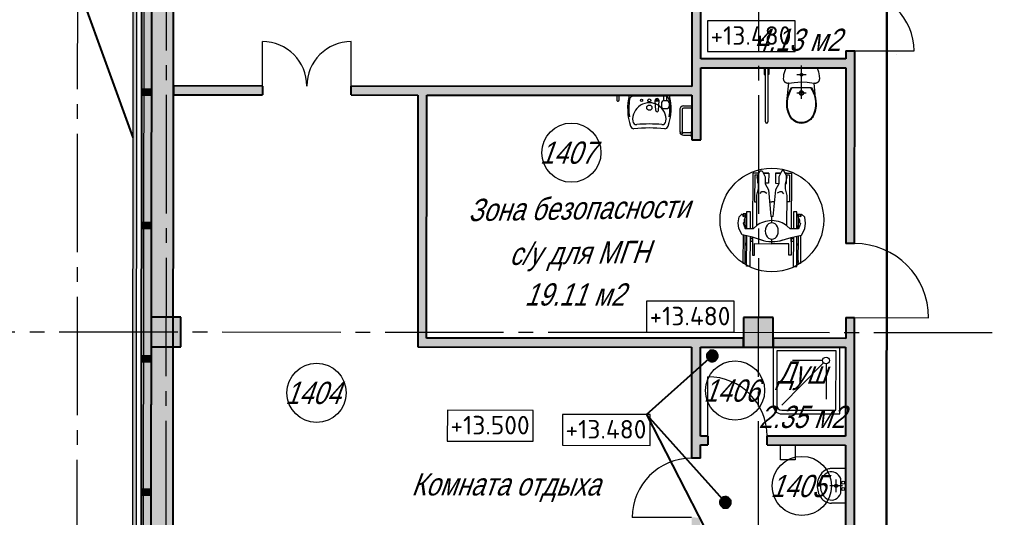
# Model space of a CAD drawing. Header units: millimetres. Extents: x 1949 to 134543, y 1145 to 48705.
# Drawn here: x 108238 to 114829, y 29215 to 32576 of the extents above; entities that cross this region are included whole.
import ezdxf

# ---------------------------------------------------------------- set-up
doc = ezdxf.new("R2010")
doc.units = ezdxf.units.MM
doc.linetypes.add('LTYPE_5', pattern=[1100, 800, -100, 100, -100])
for name, color, linetype, lineweight, true_color in [('STANDARD', 18, 'Continuous', 25, 0x000000), ('Общий01', 18, 'Continuous', 13, 0x000000), ('Общий02', 18, 'Continuous', 18, 0x000000), ('Стена', 18, 'Continuous', 50, 0x000000), ('Текст_1_10', 18, 'Continuous', 25, 0x000000)]:
    doc.layers.add(name, color=color, linetype=linetype, lineweight=lineweight, true_color=true_color)
doc.layers.add('АГПТ', color=7, linetype='Continuous')
doc.layers.add('Горизонтали--MAJ', color=56, linetype='Continuous', lineweight=5)
doc.layers.add('Оси', color=30, linetype='LTYPE_5', lineweight=9)
doc.styles.add('ARIALUNICODEMS', font='ARIALUNI.ttf')
doc.styles.add('ISOCPEUR', font='isocpeur.ttf')

msp = doc.modelspace()

# ---------------------------------------------------------------- hatches: boundary and pattern name
at = {"layer": 'STANDARD', "linetype": 'Continuous', "lineweight": 25}
for points in [[(112879.8, 30298.1), (112923.8, 30269), (112880.9, 30317.2)], [(112880.9, 30317.2), (112941.3, 30277.6), (112891.4, 30333.6)], [(112880.9, 30317.2), (112923.8, 30269), (112941.3, 30277.6)], [(112891.4, 30333.6), (112951.8, 30293.9), (112908.9, 30342.1)], [(112891.4, 30333.6), (112941.3, 30277.6), (112951.8, 30293.9)], [(112908.9, 30342.1), (112951.8, 30293.9), (112952.9, 30313)], [(112908.9, 30342.1), (112952.9, 30313), (112928, 30341)], [(112928, 30341), (112952.9, 30313), (112944.4, 30330.5)], [(112904.8, 30270.1), (112879.8, 30298.1), (112888.4, 30280.6)], [(112879.8, 30298.1), (112904.8, 30270.1), (112923.8, 30269)], [(112997.2, 29353.2), (112969.3, 29328.2), (112968.3, 29309.1)], [(112997.2, 29353.2), (112968.3, 29309.1), (113016.3, 29352.2)], [(113016.3, 29352.2), (112968.3, 29309.1), (112976.9, 29291.6)], [(112969.3, 29328.2), (112997.2, 29353.2), (112979.8, 29344.6)], [(113016.3, 29352.2), (112976.9, 29291.6), (113032.7, 29341.7)], [(113032.7, 29341.7), (112976.9, 29291.6), (112993.3, 29281.2)], [(113032.7, 29341.7), (112993.3, 29281.2), (113041.3, 29324.2)], [(113041.3, 29324.2), (112993.3, 29281.2), (113012.3, 29280.1)], [(113041.3, 29324.2), (113012.3, 29280.1), (113040.3, 29305.2)], [(113040.3, 29305.2), (113012.3, 29280.1), (113029.8, 29288.7)]]:
    msp.add_hatch(color=252, dxfattribs=at).paths.add_polyline_path(points)
at = {"layer": 'Общий01', "linetype": 'Continuous', "lineweight": 5}
for points in [[(109022.7, 24868.1), (109036.3, 42068.1), (109011.3, 42068.1), (108997.7, 24868.1)], [(109122.7, 24868), (109136.3, 42068), (109086.3, 42068), (109072.7, 24868)], [(109272.7, 24867.9), (109286.3, 42067.9), (109136.3, 42068), (109122.7, 24868)], [(109127, 30368), (109327, 30367.8), (109327.2, 30567.8), (109127.2, 30568)], [(113127, 30364.8), (113327, 30364.7), (113327.2, 30564.7), (113127.2, 30564.8)]]:
    msp.add_hatch(color=252, dxfattribs=at).paths.add_polyline_path(points)
at = {"layer": 'Общий02', "linetype": 'Continuous', "lineweight": 5}
for points in [[(109063.4, 32103), (109063.4, 32068), (109128.4, 32068), (109128.4, 32103)], [(109062.7, 31203), (109062.7, 31168), (109127.7, 31168), (109127.7, 31203)], [(109062, 30303), (109062, 30268), (109127, 30268), (109127, 30303)], [(109061.3, 29403), (109061.3, 29368), (109126.2, 29368), (109126.3, 29403)]]:
    msp.add_hatch(color=252, dxfattribs=at).paths.add_polyline_path(points)
at = {"layer": 'Стена', "linetype": 'Continuous', "lineweight": 5}
for points in [[(112780.7, 35005.1), (112778.1, 31765.1), (112838.1, 31765), (112840.7, 35005)], [(113818.6, 32310.1), (112838.6, 32310.9), (112838.5, 32250.9), (113818.5, 32250.1)], [(110928.4, 32066.6), (110927.1, 30426.6), (110987.1, 30426.5), (110988.4, 32066.5)], [(110927, 30366.6), (113127, 30364.8), (113127.1, 30424.8), (110927.1, 30426.6)], [(113817.1, 30424.3), (113327.1, 30424.7), (113327, 30364.7), (113817, 30364.3)]]:
    msp.add_hatch(color=252, dxfattribs=at).paths.add_polyline_path(points)
h = msp.add_hatch(color=252, dxfattribs=at)
h.paths.add_polyline_path([(113878.9, 32764.2), (113880.7, 35004.2), (113820.7, 35004.3), (113818.9, 32764.3)])
h.paths.add_polyline_path([(113877.2, 30564.2), (113817.2, 30564.3), (113815.6, 28564.3), (113875.6, 28564.2)])
h.paths.add_polyline_path([(113818.6, 32364.3), (113817.6, 31064.3), (113877.6, 31064.2), (113878.6, 32364.2)])
h = msp.add_hatch(color=252, dxfattribs=at)
h.paths.add_polyline_path([(112778.4, 32125.1), (110478.4, 32126.9), (110478.4, 32066.9), (112778.4, 32065.1)])
h.paths.add_polyline_path([(109278.4, 32127.9), (109278.4, 32067.9), (109878.4, 32067.4), (109878.4, 32127.4)])
h = msp.add_hatch(color=252, dxfattribs=at)
h.paths.add_polyline_path([(112775.6, 28565.1), (112835.6, 28565), (112836.1, 29215), (112776.1, 29215.1)])
h.paths.add_polyline_path([(112837, 30365), (112777, 30365.1), (112776.4, 29615.1), (112836.4, 29615)])
h = msp.add_hatch(color=252, dxfattribs=at)
h.paths.add_polyline_path([(113286.5, 29704.7), (113816.5, 29704.3), (113816.6, 29764.3), (113286.6, 29764.7)])
h.paths.add_polyline_path([(112886.5, 29705), (112886.6, 29765), (112836.6, 29765), (112836.5, 29705)])

# ---------------------------------------------------------------- linework, layer by layer
at = {"layer": 'STANDARD', "color": 252, "linetype": 'Continuous', "lineweight": 25}
for p, q in [((108494.8, 33180.1), (109003.2, 31779.9)), ((112880.5, 30316.3), (112879.2, 30310.3)), ((112882.7, 30322), (112880.5, 30316.3)), ((112885.8, 30327.3), (112882.7, 30322)), ((112889.7, 30331.9), (112885.8, 30327.3)), ((112894.4, 30335.9), (112889.7, 30331.9)), ((112891.4, 30333.6), (112891.4, 30333.6)), ((112899.6, 30339.1), (112894.4, 30335.9)), ((112905.3, 30341.4), (112899.6, 30339.1)), ((112911.3, 30342.7), (112905.3, 30341.4)), ((112917.4, 30343), (112911.3, 30342.7)), ((112923.5, 30342.4), (112917.4, 30343)), ((112929.4, 30340.7), (112923.5, 30342.4)), ((112934.9, 30338.2), (112929.4, 30340.7)), ((112940, 30334.7), (112934.9, 30338.2)), ((112944.4, 30330.5), (112940, 30334.7)), ((112944.4, 30330.5), (112944.4, 30330.5)), ((112946.2, 30328.3), (112944.4, 30330.5)), ((112949.5, 30323.1), (112946.2, 30328.3)), ((112951.9, 30317.5), (112949.5, 30323.1)), ((112953.4, 30311.6), (112951.9, 30317.5)), ((112472.7, 29910.4), (112916.4, 30305.6)), ((112879.2, 30310.3), (112878.9, 30304.2)), ((112878.9, 30304.2), (112879.6, 30298.1)), ((112879.6, 30298.1), (112881.3, 30292.2)), ((112881.3, 30292.2), (112884, 30286.7)), ((112884, 30286.7), (112887.5, 30281.7)), ((112887.5, 30281.7), (112891.7, 30277.3)), ((112888.4, 30280.6), (112888.4, 30280.6)), ((112891.7, 30277.3), (112896.6, 30273.7)), ((112896.6, 30273.7), (112902.1, 30270.9)), ((112902.1, 30270.9), (112907.9, 30269)), ((112907.9, 30269), (112914, 30268.1)), ((112914, 30268.1), (112920.1, 30268.2)), ((112920.1, 30268.2), (112926.1, 30269.3)), ((112926.1, 30269.3), (112931.9, 30271.4)), ((112931.9, 30271.4), (112937.2, 30274.4)), ((112937.2, 30274.4), (112942, 30278.2)), ((112941.3, 30277.6), (112941.3, 30277.6)), ((112942, 30278.2), (112946.1, 30282.7)), ((112946.1, 30282.7), (112949.4, 30287.9)), ((112949.4, 30287.9), (112951.9, 30293.5)), ((112951.9, 30293.5), (112953.4, 30299.4)), ((112953.9, 30305.5), (112953.4, 30311.6)), ((112953.4, 30299.4), (112953.9, 30305.5)), ((112472.7, 29910.4), (113004.8, 29316.7)), ((112472.7, 29910.4), (112945.6, 28990.5)), ((112970.1, 29330.9), (112968.2, 29325)), ((112972.8, 29336.3), (112970.1, 29330.9)), ((112976.5, 29341.3), (112972.8, 29336.3)), ((112980.8, 29345.5), (112976.5, 29341.3)), ((112979.8, 29344.6), (112979.8, 29344.6)), ((112985.8, 29349), (112980.8, 29345.5)), ((112991.4, 29351.7), (112985.8, 29349)), ((112997.2, 29353.4), (112991.4, 29351.7)), ((113003.3, 29354.1), (112997.2, 29353.4)), ((113009.4, 29353.9), (113003.3, 29354.1)), ((113015.4, 29352.6), (113009.4, 29353.9)), ((113021.1, 29350.4), (113015.4, 29352.6)), ((113026.4, 29347.3), (113021.1, 29350.4)), ((113031.1, 29343.4), (113026.4, 29347.3)), ((113035.1, 29338.8), (113031.1, 29343.4)), ((113032.7, 29341.7), (113032.7, 29341.7)), ((113038.3, 29333.5), (113035.1, 29338.8)), ((113040.6, 29327.9), (113038.3, 29333.5)), ((113041.9, 29321.9), (113040.6, 29327.9)), ((112968.2, 29325), (112967.4, 29319)), ((112967.4, 29319), (112967.5, 29312.9)), ((112967.5, 29312.9), (112968.6, 29306.8)), ((112968.6, 29306.8), (112970.7, 29301.1)), ((112970.7, 29301.1), (112973.7, 29295.7)), ((112973.7, 29295.7), (112977.5, 29291)), ((112976.9, 29291.6), (112976.9, 29291.6)), ((112977.5, 29291), (112982, 29286.9)), ((112982, 29286.9), (112987.2, 29283.6)), ((112987.2, 29283.6), (112992.8, 29281.1)), ((112992.8, 29281.1), (112998.7, 29279.7)), ((112998.7, 29279.7), (113004.8, 29279.2)), ((113004.8, 29279.2), (113010.9, 29279.7)), ((113010.9, 29279.7), (113016.9, 29281.2)), ((113016.9, 29281.2), (113022.5, 29283.6)), ((113022.5, 29283.6), (113027.6, 29286.9)), ((113027.6, 29286.9), (113029.8, 29288.7)), ((113029.8, 29288.7), (113034, 29293.2)), ((113029.8, 29288.7), (113029.8, 29288.7)), ((113034, 29293.2), (113037.4, 29298.3)), ((113037.4, 29298.3), (113040, 29303.8)), ((113040, 29303.8), (113041.6, 29309.7)), ((113041.6, 29309.7), (113042.3, 29315.8)), ((113042.3, 29315.8), (113041.9, 29321.9))]:
    msp.add_line(p, q, dxfattribs=at)
at = {"layer": 'STANDARD', "color": 252, "linetype": 'Continuous', "lineweight": 5}
for p, q in [((113326.8, 30364.7), (113326.7, 29973.6)), ((113777, 30364.3), (113326.8, 30364.7)), ((113351.8, 30339.6), (113351.7, 29973.6)), ((113752, 30339.3), (113351.8, 30339.6)), ((113751.7, 29939.3), (113752, 30339.3)), ((113776.7, 29914.3), (113777, 30364.3)), ((113668.4, 30258.3), (113385.7, 29973.6)), ((113661.7, 30274.5), (113458.7, 30274.7)), ((113684.5, 30251.7), (113684.3, 30013.5)), ((113385.7, 29939.6), (113751.7, 29939.3)), ((113385.6, 29914.6), (113776.7, 29914.3)), ((113376.4, 29604.6), (113376.5, 29704.6)), ((113376.5, 29704.6), (113476.5, 29704.5)), ((113476.5, 29704.5), (113476.4, 29604.5)), ((113476.4, 29604.5), (113376.4, 29604.6))]:
    msp.add_line(p, q, dxfattribs=at)
msp.add_circle((113684.5, 30274.5), 22.8, dxfattribs=at)
for radius in [59, 34]:
    msp.add_arc((113385.7, 29973.6), radius, 179.987, 269.95471, dxfattribs=at)
at = {"layer": 'АГПТ', "color": 6, "lineweight": 30}
msp.add_lwpolyline([(119704.6, 22916.4), (119704.5, 22803.7), (121392.5, 22802.4), (121397.2, 28753.7), (114092.7, 28764.1), (114100.2, 38234.9), (112634.3, 38234.9), (112634.5, 38465.2)], dxfattribs=at)
at = {"layer": 'Горизонтали--MAJ', "color": 252, "linetype": 'Continuous', "lineweight": 5}
for p, q in [((114160.9, 32341.2), (114160.9, 32341.2)), ((113258.2, 32249.7), (113308.2, 32249.6)), ((113258.2, 32246.7), (113258.2, 32249.7)), ((113308.2, 32246.6), (113258.2, 32246.7)), ((113267.2, 32246.7), (113267.1, 32204.7)), ((113270.1, 32204.7), (113270.2, 32246.7)), ((113270.2, 32246.7), (113270.1, 32237.5)), ((113275.1, 31884.7), (113275.3, 32246.7)), ((113291.3, 32246.7), (113291.1, 31884.7)), ((113296.2, 32204.6), (113296.2, 32246.6)), ((113296.2, 32246.6), (113296.2, 32245.6)), ((113299.2, 32246.6), (113299.2, 32204.6)), ((113308.2, 32249.6), (113307.7, 32249.6)), ((113308.2, 32249.6), (113308.2, 32246.6)), ((113403.5, 32218.6), (113407.6, 32232.2)), ((113407.6, 32232.2), (113415.3, 32250.4)), ((113407.6, 32232.2), (113407.6, 32231.9)), ((113622.4, 32250.3), (113415.3, 32250.4)), ((113415.3, 32250.4), (113415.3, 32250.1)), ((113518.4, 32040.9), (113518.6, 32266.6)), ((113622.4, 32250.3), (113628, 32237.3)), ((113628, 32237.3), (113632.6, 32223.7)), ((113267.1, 32204.7), (113270.1, 32204.7)), ((113270.1, 32206.2), (113275.2, 32206.2)), ((113291.3, 32206.2), (113296.2, 32206.2)), ((113299.2, 32204.6), (113296.2, 32204.6)), ((113398.3, 32175.9), (113398.9, 32190.2)), ((113398.3, 32172.5), (113398.3, 32175.9)), ((113398.3, 32175.9), (113398.3, 32175.6)), ((113398.9, 32169.7), (113398.3, 32172.5)), ((113398.9, 32190.2), (113400.4, 32204.7)), ((113399.2, 32167.3), (113398.9, 32169.7)), ((113400.1, 32164.8), (113399.2, 32167.3)), ((113401.3, 32162.3), (113400.1, 32164.8)), ((113400.4, 32204.7), (113403.5, 32218.6)), ((113402.6, 32159.9), (113401.3, 32162.3)), ((113550.5, 32203.7), (113486.4, 32203.7)), ((113510.5, 32204.9), (113511.1, 32206.4)), ((113510.5, 32203.4), (113510.5, 32204.9)), ((113510.5, 32203.4), (113510.5, 32203)), ((113510.5, 32201.8), (113510.5, 32203.4)), ((113511.1, 32200.3), (113510.5, 32201.8)), ((113511.1, 32206.4), (113511.7, 32207.7)), ((113511.7, 32199), (113511.1, 32200.3)), ((113511.7, 32207.7), (113512.4, 32208.9)), ((113512.3, 32197.8), (113511.7, 32199)), ((113513.6, 32196.6), (113512.3, 32197.8)), ((113512.4, 32208.9), (113513.6, 32210.2)), ((113513.6, 32210.2), (113514.5, 32211.1)), ((113514.5, 32195.9), (113513.6, 32196.6)), ((113514.5, 32211.1), (113516.1, 32211.7)), ((113516.1, 32195.3), (113514.5, 32195.9)), ((113516.1, 32211.7), (113517.3, 32212)), ((113517.3, 32194.7), (113516.1, 32195.3)), ((113517.3, 32212), (113518.9, 32212)), ((113518.8, 32194.7), (113517.3, 32194.7)), ((113520.4, 32194.7), (113518.8, 32194.7)), ((113518.9, 32212), (113520.4, 32212)), ((113520.4, 32212), (113521.6, 32211.7)), ((113521.6, 32195.3), (113520.4, 32194.7)), ((113521.6, 32211.7), (113522.9, 32211.1)), ((113522.9, 32195.9), (113521.6, 32195.3)), ((113522.9, 32211.1), (113524.1, 32210.1)), ((113524.1, 32196.5), (113522.9, 32195.9)), ((113524.1, 32210.1), (113525.3, 32208.9)), ((113525.3, 32197.8), (113524.1, 32196.5)), ((113525.3, 32208.9), (113526, 32207.7)), ((113526, 32199), (113525.3, 32197.8)), ((113526, 32207.7), (113526.6, 32206.4)), ((113526.6, 32200.3), (113526, 32199)), ((113526.6, 32206.4), (113526.9, 32204.9)), ((113526.9, 32201.8), (113526.6, 32200.3)), ((113526.9, 32204.9), (113527.2, 32203.3)), ((113527.2, 32203.3), (113526.9, 32201.8)), ((113632.6, 32223.7), (113636, 32209.7)), ((113636.6, 32162.8), (113635.4, 32160.3)), ((113636, 32209.7), (113638.2, 32195.5)), ((113637.5, 32165.2), (113636.6, 32162.8)), ((113638.5, 32167.7), (113637.5, 32165.2)), ((113638.2, 32195.5), (113639.4, 32175.7)), ((113639.1, 32170.5), (113638.5, 32167.7)), ((113639.4, 32173), (113639.1, 32170.5)), ((113639.4, 32175.7), (113639.4, 32173)), ((113403.8, 32157.7), (113402.6, 32159.9)), ((113405.4, 32155.5), (113403.8, 32157.7)), ((113407.2, 32153.7), (113405.4, 32155.5)), ((113409.1, 32151.8), (113407.2, 32153.7)), ((113411.2, 32150.3), (113409.1, 32151.8)), ((113413.4, 32149), (113411.2, 32150.3)), ((113415.5, 32147.8), (113413.4, 32149)), ((113418, 32146.9), (113415.5, 32147.8)), ((113420.5, 32146.2), (113418, 32146.9)), ((113420.4, 32023.8), (113433.2, 32145.9)), ((113423, 32145.6), (113420.5, 32146.2)), ((113425.4, 32145.3), (113423, 32145.6)), ((113427.9, 32145.3), (113425.4, 32145.3)), ((113430.7, 32145.6), (113427.9, 32145.3)), ((113433.2, 32145.9), (113430.7, 32145.6)), ((113433.2, 32145.9), (113470.3, 32152.1)), ((113433.2, 32145.9), (113433.2, 32145.6)), ((113433.4, 32079.1), (113440.5, 32096.4)), ((113440.5, 32096.4), (113451.7, 32117.5)), ((113444.6, 32094.6), (113456.9, 32117.5)), ((113451.7, 32117.5), (113585.6, 32117.4)), ((113451.7, 32117.5), (113451.7, 32117.2)), ((113456.9, 32117.5), (113456.9, 32117.1)), ((113470.3, 32152.1), (113518.8, 32154.8)), ((113518.8, 32154.8), (113556.2, 32153.2)), ((113518.8, 32154.8), (113518.8, 32154.5)), ((113556.2, 32153.2), (113604.4, 32145.8)), ((113580.3, 32117.4), (113589.6, 32101.3)), ((113585.6, 32117.4), (113594.8, 32100.7)), ((113585.6, 32117.4), (113585.6, 32117)), ((113589.6, 32101.3), (113597.3, 32084.6)), ((113594.8, 32100.7), (113602.2, 32083.6)), ((113607.8, 32145.2), (113604.4, 32145.8)), ((113604.4, 32145.8), (113604.4, 32145.5)), ((113616.7, 32023.7), (113604.4, 32145.8)), ((113610.3, 32145.2), (113607.8, 32145.2)), ((113612.8, 32145.2), (113610.3, 32145.2)), ((113615.3, 32145.5), (113612.8, 32145.2)), ((113617.7, 32146.1), (113615.3, 32145.5)), ((113620.2, 32147), (113617.7, 32146.1)), ((113622.7, 32147.9), (113620.2, 32147)), ((113624.8, 32149.2), (113622.7, 32147.9)), ((113627, 32150.7), (113624.8, 32149.2)), ((113628.9, 32152.3), (113627, 32150.7)), ((113630.7, 32154.1), (113628.9, 32152.3)), ((113632.6, 32156), (113630.7, 32154.1)), ((113634.1, 32158.1), (113632.6, 32156)), ((113635.4, 32160.3), (113634.1, 32158.1)), ((112261.2, 32062.5), (112298.7, 32062.5)), ((112272, 32062.5), (112272, 32033)), ((112288, 32033), (112288, 32062.5)), ((112298.7, 32062.5), (112298.7, 32065.5)), ((112627.6, 32065.3), (112355.2, 32065.4)), ((112600.1, 32058), (112382.2, 32058.1)), ((112545.3, 32030.2), (112542, 32030.2)), ((112543.7, 32032.1), (112543.7, 32028.4)), ((112563.4, 32065.3), (112593.4, 32065.3)), ((112589.4, 32063.9), (112579.4, 32063.9)), ((112589.3, 32026.3), (112589.4, 32063.9)), ((112609.3, 32026.4), (112609.4, 32063.9)), ((112609.4, 32063.9), (112619.4, 32063.9)), ((113420.4, 32023.8), (113423.2, 32042.7)), ((113423.2, 32042.7), (113427.5, 32060.9)), ((113424.7, 32023.2), (113427.5, 32041.7)), ((113427.5, 32060.9), (113433.4, 32079.1)), ((113427.5, 32041.7), (113431.9, 32059.7)), ((113431.9, 32059.7), (113437.4, 32077.3)), ((113437.4, 32077.3), (113444.6, 32094.6)), ((113550.4, 32080), (113486.3, 32080)), ((113597.3, 32084.6), (113603.4, 32066.9)), ((113602.2, 32083.6), (113608.4, 32065.7)), ((113603.4, 32066.9), (113608.4, 32049.3)), ((113608.4, 32065.7), (113613.3, 32047.2)), ((113608.4, 32049.3), (113612.4, 32023)), ((113613.3, 32047.2), (113616.7, 32023.7)), ((112279.5, 32025.5), (112280.5, 32025.5)), ((112534.6, 31962.9), (112530.6, 32028.7)), ((112552.6, 31962.9), (112556.7, 32028.6)), ((112574.3, 32016.4), (112574.3, 31986.4)), ((112614.3, 32026.3), (112584.3, 32026.4)), ((112584.3, 31976.4), (112614.3, 31976.3)), ((112609.3, 32026.4), (112589.3, 32026.3)), ((112624.3, 32016.3), (112624.3, 31986.3)), ((112697.1, 31967.6), (112697, 31820.9)), ((112713.1, 31968.6), (112713, 31819.8)), ((112775.3, 31976.9), (112721.5, 31977)), ((112722.1, 31992.6), (112775.3, 31992.5)), ((112775.3, 32002.9), (112778.3, 32002.9)), ((112775.3, 32002.9), (112775.3, 31965.4)), ((112775.3, 31965.4), (112778.2, 31965.4)), ((112778.3, 31965.4), (112778.3, 32002.9)), ((113419.4, 32001.2), (113420.4, 32023.8)), ((113420.7, 31986.4), (113419.4, 32001.2)), ((113419.4, 32001.2), (113419.4, 32000.9)), ((113420.4, 32023.8), (113420.4, 32023.5)), ((113422.8, 31971.3), (113420.7, 31986.4)), ((113426.2, 31956.7), (113422.8, 31971.3)), ((113424.1, 32001.2), (113424.7, 32023.2)), ((113425, 31986.7), (113424.1, 32001.2)), ((113427.2, 31972.2), (113425, 31986.7)), ((113430.5, 31958), (113427.2, 31972.2)), ((113608.6, 31964.9), (113604.6, 31951)), ((113611.4, 31979.5), (113608.6, 31964.9)), ((113612.9, 31964), (113608.9, 31949.5)), ((113613, 31994), (113611.4, 31979.5)), ((113612.4, 32023), (113613.3, 32008.5)), ((113612.4, 32023), (113612.4, 32022.7)), ((113615.7, 31978.5), (113612.9, 31964)), ((113613.3, 32008.5), (113613, 31994)), ((113617.3, 31993.7), (113615.7, 31978.5)), ((113616.7, 32023.7), (113617.6, 32008.5)), ((113616.7, 32023.7), (113616.7, 32023.3)), ((113617.6, 32008.5), (113617.3, 31993.7)), ((113430.8, 31942.5), (113426.2, 31956.7)), ((113434.9, 31944.4), (113430.5, 31958)), ((113436.7, 31928.9), (113430.8, 31942.5)), ((113440.4, 31930.7), (113434.9, 31944.4)), ((113443.5, 31916.5), (113436.7, 31928.9)), ((113436.7, 31928.9), (113436.7, 31928.6)), ((113447.2, 31919), (113440.4, 31930.7)), ((113440.4, 31930.7), (113440.4, 31930.4)), ((113448.4, 31909.7), (113443.5, 31916.5)), ((113451.8, 31912.8), (113447.2, 31919)), ((113454, 31903.5), (113448.4, 31909.7)), ((113457.1, 31906.9), (113451.8, 31912.8)), ((113459.9, 31898), (113454, 31903.5)), ((113462.7, 31901.4), (113457.1, 31906.9)), ((113466, 31892.7), (113459.9, 31898)), ((113468.5, 31896.7), (113462.7, 31901.4)), ((113573, 31900), (113566.8, 31895.4)), ((113578.6, 31905.3), (113573, 31900)), ((113581.7, 31901.9), (113575.8, 31896.3)), ((113583.8, 31910.8), (113578.6, 31905.3)), ((113587.2, 31907.8), (113581.7, 31901.9)), ((113588.8, 31917), (113583.8, 31910.8)), ((113592.2, 31914.5), (113587.2, 31907.8)), ((113592.8, 31923.8), (113588.8, 31917)), ((113596.8, 31921.3), (113592.2, 31914.5)), ((113596.5, 31930.6), (113592.8, 31923.8)), ((113604.6, 31951), (113596.5, 31930.6)), ((113596.5, 31930.6), (113596.5, 31930.3)), ((113600.6, 31928.8), (113596.8, 31921.3)), ((113608.9, 31949.5), (113600.6, 31928.8)), ((113600.6, 31928.8), (113600.6, 31928.5)), ((113275.1, 31884.7), (113275.1, 31884.7)), ((113291.1, 31884.7), (113291.1, 31884.7)), ((113472.8, 31888.4), (113466, 31892.7)), ((113475, 31892.4), (113468.5, 31896.7)), ((113480, 31884.3), (113472.8, 31888.4)), ((113481.8, 31888.7), (113475, 31892.4)), ((113487.4, 31881.2), (113480, 31884.3)), ((113488.6, 31885.6), (113481.8, 31888.7)), ((113481.8, 31888.7), (113481.8, 31888.4)), ((113494.8, 31878.8), (113487.4, 31881.2)), ((113496, 31883.1), (113488.6, 31885.6)), ((113502.5, 31876.9), (113494.8, 31878.8)), ((113503.4, 31881.5), (113496, 31883.1)), ((113510.5, 31875.7), (113502.5, 31876.9)), ((113510.9, 31880.3), (113503.4, 31881.5)), ((113518.6, 31875.3), (113510.5, 31875.7)), ((113518.6, 31880), (113510.9, 31880.3)), ((113531.6, 31881.2), (113518.6, 31880)), ((113518.6, 31880), (113518.6, 31879.7)), ((113532.2, 31876.6), (113518.6, 31875.3)), ((113539, 31882.7), (113531.6, 31881.2)), ((113540.2, 31878.1), (113532.2, 31876.6)), ((113546.4, 31884.9), (113539, 31882.7)), ((113547.7, 31880.6), (113540.2, 31878.1)), ((113553.5, 31887.7), (113546.4, 31884.9)), ((113555.1, 31883.4), (113547.7, 31880.6)), ((113560.3, 31891.1), (113553.5, 31887.7)), ((113562.5, 31887.1), (113555.1, 31883.4)), ((113566.8, 31895.4), (113560.3, 31891.1)), ((113569.3, 31891.4), (113562.5, 31887.1)), ((113575.8, 31896.3), (113569.3, 31891.4)), ((112775.2, 31811.4), (112721.4, 31811.5)), ((112722, 31795.9), (112775.2, 31795.8)), ((112778.1, 31770.4), (112775.1, 31770.4)), ((112775.2, 31823), (112778.1, 31822.9)), ((112775.2, 31785.5), (112775.2, 31823)), ((112775.2, 31785.5), (112778.2, 31785.4)), ((112778.2, 31822.9), (112778.2, 31785.4)), ((113189.8, 31540.1), (113187.8, 31165.7)), ((113232.7, 31539.9), (113189.8, 31540.1)), ((113202.9, 31526.9), (113201.9, 31346.7)), ((113202.9, 31526.9), (113223.2, 31526.8)), ((113219.5, 31515.3), (113240.7, 31554.8)), ((113228.6, 31466.8), (113219.5, 31515.3)), ((113222.9, 31471.3), (113223.2, 31526.8)), ((113223.3, 31539.9), (113232.7, 31539.9)), ((113240.7, 31554.8), (113254.1, 31554.8)), ((113254.1, 31554.8), (113274.3, 31515)), ((113261.7, 31539.7), (113297.2, 31539.5)), ((113297.2, 31539.5), (113261.7, 31539.7)), ((113274.3, 31515), (113274, 31468)), ((113297.2, 31539.5), (113296.9, 31470.9)), ((113343.6, 31539.3), (113343.2, 31470.7)), ((113379, 31539.1), (113343.6, 31539.3)), ((113343.6, 31539.3), (113379, 31539.1)), ((113366.3, 31514.5), (113366, 31467.5)), ((113386.8, 31554), (113366.3, 31514.5)), ((113400.3, 31554), (113386.8, 31554)), ((113421, 31514.2), (113400.3, 31554)), ((113408.1, 31538.9), (113450.9, 31538.7)), ((113417.5, 31538.9), (113408.1, 31538.9)), ((113411.4, 31465.8), (113421, 31514.2)), ((113417.2, 31470.3), (113417.5, 31525.7)), ((113437.7, 31525.6), (113417.5, 31525.7)), ((113437.7, 31525.6), (113436.8, 31345.5)), ((113450.9, 31538.7), (113448.9, 31164.3)), ((113227.7, 31471.3), (113222.9, 31471.3)), ((113228.4, 31434.9), (113228.6, 31466.8)), ((113296.9, 31470.9), (113274, 31471)), ((113274, 31468), (113295.9, 31426.3)), ((113343.2, 31470.7), (113366, 31470.5)), ((113366, 31467.5), (113343.6, 31426.1)), ((113411.3, 31433.9), (113411.4, 31465.8)), ((113412.3, 31470.3), (113417.2, 31470.3)), ((113216.7, 31185), (113217.8, 31390)), ((113217.8, 31390), (113228.4, 31434.9)), ((113238.7, 31401.4), (113251.9, 31414.4)), ((113251.9, 31414.4), (113267, 31414.3)), ((113267, 31414.3), (113284.6, 31404.5)), ((113295.9, 31426.3), (113312.4, 31247.8)), ((113343.6, 31426.1), (113325.2, 31247.7)), ((113372.4, 31413.7), (113354.7, 31404.1)), ((113387.5, 31413.7), (113372.4, 31413.7)), ((113400.5, 31400.5), (113387.5, 31413.7)), ((113421.3, 31388.9), (113411.3, 31433.9)), ((113420.2, 31183.9), (113421.3, 31388.9)), ((113201.9, 31346.7), (113217.6, 31346.7)), ((113303.3, 31346.2), (113319.3, 31346.1)), ((113335.4, 31346), (113319.3, 31346.1)), ((113436.8, 31345.5), (113421.1, 31345.5)), ((113090.8, 31205), (113097, 31243.8)), ((113097, 31243.8), (113118.5, 31265)), ((113118.5, 31265), (113124.9, 31246.6)), ((113125, 31263.8), (113124.9, 31246.6)), ((113124.9, 31246.6), (113139.2, 31254.2)), ((113139.3, 31263.7), (113125, 31263.8)), ((113144, 31249.4), (113132.1, 31225.1)), ((113138.8, 31166), (113139.3, 31263.7)), ((113139.3, 31264.4), (113139.2, 31254.2)), ((113139.2, 31254.2), (113149.4, 31254.1)), ((113139.2, 31254.2), (113144, 31249.4)), ((113149.5, 31264.3), (113139.3, 31264.4)), ((113149, 31165.9), (113149.6, 31280.7)), ((113149.4, 31254.1), (113149.5, 31264.3)), ((113149.6, 31280.7), (113172.7, 31280.6)), ((113172.7, 31280.6), (113172.1, 31165.8)), ((113312.4, 31247.8), (113318.8, 31244.8)), ((113318.6, 31203.9), (113318.8, 31244.8)), ((113325.2, 31247.7), (113318.8, 31244.8)), ((113465.2, 31279), (113464.6, 31164.2)), ((113488.3, 31278.9), (113465.2, 31279)), ((113487.7, 31164.1), (113488.3, 31278.9)), ((113488.2, 31252.3), (113488.3, 31262.5)), ((113498.4, 31252.2), (113488.2, 31252.3)), ((113488.3, 31262.5), (113498.5, 31262.4)), ((113498.4, 31252.2), (113493.6, 31247.5)), ((113493.6, 31247.5), (113505.3, 31223)), ((113497.9, 31164), (113498.5, 31261.7)), ((113498.5, 31262.4), (113498.4, 31252.2)), ((113512.7, 31244.5), (113498.4, 31252.2)), ((113498.5, 31261.7), (113512.8, 31261.6)), ((113519.3, 31262.8), (113512.7, 31244.5)), ((113512.8, 31261.6), (113512.7, 31244.5)), ((113540.6, 31241.3), (113519.3, 31262.8)), ((113546.3, 31202.5), (113540.6, 31241.3)), ((113096.5, 31165.6), (113090.8, 31205)), ((113132, 31208.3), (113124.6, 31201)), ((113124.6, 31201), (113138.8, 31166)), ((113132.1, 31225.1), (113132, 31208.3)), ((113138.9, 31184.6), (113138.8, 31174.4)), ((113138.8, 31174.4), (113149, 31174.3)), ((113149.1, 31184.5), (113138.9, 31184.6)), ((113149, 31174.3), (113149.1, 31184.5)), ((113194.2, 31165.7), (113216.7, 31185)), ((113442.5, 31164.3), (113420.2, 31183.9)), ((113487.8, 31172.5), (113487.8, 31182.7)), ((113487.8, 31182.7), (113498, 31182.6)), ((113512.4, 31198.9), (113497.9, 31164)), ((113498, 31182.6), (113498, 31172.4)), ((113505.3, 31223), (113505.2, 31206.2)), ((113505.2, 31206.2), (113512.4, 31198.9)), ((113540.2, 31163.2), (113546.3, 31202.5)), ((113117.2, 31122.6), (113096.5, 31165.6)), ((113148.7, 31115.8), (113117.2, 31122.6)), ((113124.2, 31121.1), (113123.2, 30932.1)), ((113137.5, 30932), (113138.5, 31118)), ((113138.8, 31166), (113180.7, 31165.8)), ((113147.6, 30911.6), (113148.7, 31115.8)), ((113187.5, 31107.3), (113148.7, 31115.8)), ((113171.8, 31110.7), (113170.7, 30911.4)), ((113180.7, 31165.8), (113194.2, 31165.7)), ((113187.5, 31107.3), (113186.8, 30986.7)), ((113264.2, 31083.1), (113187.5, 31107.3)), ((113455.9, 31164.3), (113442.5, 31164.3)), ((113448.6, 31105.8), (113487.4, 31114)), ((113497.9, 31164), (113455.9, 31164.3)), ((113464.3, 31109.1), (113463.2, 30909.8)), ((113486.3, 30909.7), (113487.4, 31114)), ((113487.4, 31114), (113519, 31120.4)), ((113498, 31172.4), (113487.8, 31172.5)), ((113496.7, 30930), (113497.7, 31116)), ((113512, 31118.9), (113511, 30929.9)), ((113519, 31120.4), (113540.2, 31163.2)), ((113138.2, 31065), (113138.1, 31054.8)), ((113138.1, 31054.8), (113148.4, 31054.7)), ((113148.4, 31064.9), (113138.2, 31065)), ((113148.4, 31054.7), (113148.4, 31064.9)), ((113171.7, 31098.7), (113171.6, 31079.6)), ((113171.6, 31079.6), (113187.3, 31079.5)), ((113187.4, 31098.6), (113171.7, 31098.7)), ((113187.3, 31079.5), (113187.4, 31098.6)), ((113201.9, 30986.6), (113202.4, 31063.8)), ((113202.4, 31063.8), (113317.8, 31063.2)), ((113317.8, 31063.2), (113318, 31093)), ((113433.2, 31062.6), (113317.8, 31063.2)), ((113371.6, 31082.5), (113448.6, 31105.8)), ((113432.8, 30985.3), (113433.2, 31062.6)), ((113448.6, 31105.8), (113447.9, 30985.2)), ((113448.4, 31078.1), (113448.5, 31097.2)), ((113464.1, 31078), (113448.4, 31078.1)), ((113448.5, 31097.2), (113464.2, 31097.1)), ((113464.2, 31097.1), (113464.1, 31078)), ((113487.1, 31052.9), (113487.2, 31063.1)), ((113497.3, 31052.8), (113487.1, 31052.9)), ((113487.2, 31063.1), (113497.4, 31063)), ((113497.4, 31063), (113497.3, 31052.8)), ((113186.8, 30986.7), (113201.9, 30986.6)), ((113447.9, 30985.2), (113432.8, 30985.3)), ((113123.2, 30932.1), (113137.5, 30932)), ((113137.5, 30940.5), (113147.7, 30940.5)), ((113147.8, 30950.7), (113137.6, 30950.8)), ((113170.7, 30911.4), (113147.6, 30911.6)), ((113147.7, 30940.5), (113147.8, 30950.7)), ((113463.2, 30909.8), (113486.3, 30909.7)), ((113486.5, 30938.6), (113486.5, 30948.8)), ((113486.5, 30948.8), (113496.8, 30948.8)), ((113496.7, 30938.6), (113486.5, 30938.6)), ((113496.8, 30948.8), (113496.7, 30938.6)), ((113511, 30929.9), (113496.7, 30930)), ((113666.6, 29525.1), (113657.1, 29516.1)), ((113677.1, 29532.7), (113666.6, 29525.1)), ((113688.5, 29538.6), (113677.1, 29532.7)), ((113700.5, 29542.8), (113688.5, 29538.6)), ((113706.8, 29544.2), (113700.5, 29542.8)), ((113713, 29545), (113706.8, 29544.2)), ((113720.7, 29545.4), (113713, 29545)), ((113816.4, 29545.3), (113720.7, 29545.4)), ((113816.2, 29311.5), (113816.4, 29545.3)), ((113630.1, 29466.3), (113627.6, 29455.4)), ((113633.5, 29476.9), (113630.1, 29466.3)), ((113637.8, 29487.1), (113633.5, 29476.9)), ((113642.9, 29496.8), (113637.8, 29487.1)), ((113648.8, 29505.8), (113642.9, 29496.8)), ((113657.1, 29516.1), (113648.8, 29505.8)), ((113752.5, 29386), (113752.6, 29471)), ((113784.4, 29379.2), (113784.5, 29477.7)), ((113625.9, 29444.3), (113625.1, 29433)), ((113625.1, 29433), (113625.2, 29421.7)), ((113625.2, 29421.7), (113626.1, 29410.4)), ((113627.6, 29455.4), (113625.9, 29444.3)), ((113626.1, 29410.4), (113628, 29399.4)), ((113628, 29399.4), (113630.7, 29388.5)), ((113795, 29428.5), (113710, 29428.5)), ((113630.7, 29388.5), (113634.3, 29378)), ((113634.3, 29378), (113638.8, 29367.9)), ((113638.8, 29367.9), (113644, 29358.4)), ((113644, 29358.4), (113650.1, 29349.4)), ((113650.1, 29349.4), (113656.9, 29341.2)), ((113656.9, 29341.2), (113662.6, 29335.4)), ((113662.6, 29335.4), (113668.8, 29330.2)), ((113668.8, 29330.2), (113675.3, 29325.4)), ((113675.3, 29325.4), (113682.2, 29321.4)), ((113682.2, 29321.4), (113689.4, 29318)), ((113689.4, 29318), (113696.9, 29315.2)), ((113696.9, 29315.2), (113703.1, 29313.6)), ((113703.1, 29313.6), (113709.4, 29312.4)), ((113709.4, 29312.4), (113720.6, 29311.6)), ((113816.2, 29311.5), (113720.6, 29311.6))]:
    msp.add_line(p, q, dxfattribs=at)
for centre, radius in [((112438.7, 32030.3), 7.5), ((112491.2, 32030.3), 10), ((112543.7, 32030.2), 7.5), ((112543.7, 32030.2), 1.63), ((113518.4, 32080), 15), ((113518.4, 32080), 12.5), ((112491.6, 31981.3), 17.5), ((112708.4, 31810.3), 7.95), ((113318.7, 31223.1), 350), ((113800.4, 29449.7), 10.6), ((113752.5, 29428.5), 10.6), ((113800.3, 29407.2), 10.6)]:
    msp.add_circle(centre, radius, dxfattribs=at)
for centre, radius, start, end in [((112279.5, 32033), 7.5, 179.96719, 269.96719), ((112280.5, 32033), 7.5, 269.96718, 359.96718), ((112729.7, 31976.2), 385, 166.60089, 198.20212), ((112728.4, 31977.3), 375.6, 170.83941, 188.73235), ((112382.2, 32033.1), 25, 89.96719, 170.83941), ((112542.6, 32030.2), 12, 84.73867, 188.87903), ((112544.8, 32030.2), 12, 351.05535, 95.1957), ((112600.1, 32033), 25, 10.75533, 89.96718), ((112253, 31976.5), 385, 341.73226, 13.33349), ((112319.1, 31979.6), 311, 348.96953, 10.75532), ((112491.5, 31901.3), 112.9, 354.05858, 185.8819), ((112584.3, 32016.4), 10, 89.96719, 179.96719), ((112584.3, 31986.4), 10, 179.96719, 269.96719), ((112614.3, 32016.3), 10, 359.96718, 89.96718), ((112614.3, 31986.3), 10, 269.96718, 359.96718), ((112722.1, 31967.6), 25, 89.95153, 179.95339), ((112721.5, 31968.6), 8.36, 89.95153, 179.95332), ((112543.6, 31962.9), 9, 179.96719, 359.96719), ((112387.7, 31863.7), 25, 198.20212, 269.96718), ((112404.1, 31892.3), 25, 185.88191, 275.14668), ((112490.2, 30851.4), 992.7, 83.93893, 95.99544), ((112491, 30927.5), 943.7, 84.79382, 95.14668), ((112578.9, 31892.2), 25, 264.79382, 354.05859), ((112594.9, 31863.6), 25, 269.96718, 341.73224), ((113283.1, 31884.7), 8, 179.99977, 359.89639), ((112722, 31820.9), 25, 179.95339, 269.95152), ((112721.4, 31819.8), 8.36, 179.95332, 269.95153)]:
    msp.add_arc(centre, radius, start, end, dxfattribs=at)
for centre, major_axis, ratio, start_param, end_param in [((113318.3, 31148.5), (123.5, 6.5), 0.570042, 1.537746, 2.506215), ((113318.3, 31148.5), (0.3, 55.4), 0.793108, 0, 3.141593), ((113318.3, 31148.5), (-0.3, -55.4), 0.793108, 0, 3.141593), ((113318.3, 31148.5), (123.4, -7.8), 0.570042, 0.635378, 1.603847), ((113318.3, 31148.5), (123.5, 6.5), 0.570042, 4.036454, 4.679338), ((113318.3, 31148.5), (123.4, -7.8), 0.570042, 4.74544, 5.388324), ((113720.7, 29428.5), (-0.1, -95.6), 0.777778, 2.111896, 7.312882)]:
    msp.add_ellipse(centre, major_axis=major_axis, ratio=ratio, start_param=start_param, end_param=end_param, dxfattribs=at)
at = {"layer": 'Общий01', "color": 252, "linetype": 'LTYPE_5', "lineweight": 5}
for p, q in [((109237.1, 43067.9), (109210.6, 9567.9)), ((113237.1, 43064.7), (113210.6, 9564.7)), ((103007.1, 30472.8), (131089.5, 30450.6))]:
    msp.add_line(p, q, dxfattribs=at)
at = {"layer": 'Общий01', "color": 252, "linetype": 'Continuous', "lineweight": 13}
for p, q in [((109011.3, 42068.1), (108997.7, 24868.1)), ((109036.3, 42068.1), (109022.7, 24868.1)), ((109072.7, 24868), (109086.3, 42068)), ((109122.7, 24868), (109136.3, 42068))]:
    msp.add_line(p, q, dxfattribs=at)
at = {"layer": 'Общий01', "color": 252, "linetype": 'Continuous', "lineweight": 25}
for p, q in [((109136.3, 42068), (109122.7, 24868)), ((109272.7, 24867.9), (109286.3, 42067.9)), ((109327.2, 30567.8), (109127.2, 30568)), ((109327, 30367.8), (109327.2, 30567.8)), ((113127.2, 30564.8), (113127, 30364.8)), ((113327.2, 30564.7), (113127.2, 30564.8)), ((113327, 30364.7), (113327.2, 30564.7)), ((109127, 30368), (109327, 30367.8)), ((113127, 30364.8), (113327, 30364.7))]:
    msp.add_line(p, q, dxfattribs=at)
at = {"layer": 'Общий02', "color": 252, "linetype": 'LTYPE_5', "lineweight": 5}
msp.add_line((108637.7, 43905.3), (108624.9, 27703.4), dxfattribs=at)
at = {"layer": 'Общий02', "color": 252, "linetype": 'Continuous', "lineweight": 25}
for p, q in [((109057.6, 24868.3), (109071.2, 42067.8)), ((109063.4, 32103), (109063.4, 32068)), ((109128.4, 32103), (109063.4, 32103)), ((109128.4, 32068), (109128.4, 32103)), ((109063.4, 32068), (109128.4, 32068)), ((109062.7, 31203), (109062.7, 31168)), ((109127.7, 31203), (109062.7, 31203)), ((109127.7, 31168), (109127.7, 31203)), ((109062.7, 31168), (109127.7, 31168)), ((109062, 30303), (109062, 30268)), ((109127, 30303), (109062, 30303)), ((109062, 30268), (109127, 30268)), ((109127, 30268), (109127, 30303)), ((109061.3, 29403), (109061.3, 29368)), ((109126.3, 29403), (109061.3, 29403)), ((109126.2, 29368), (109126.3, 29403)), ((109061.3, 29368), (109126.2, 29368))]:
    msp.add_line(p, q, dxfattribs=at)
at = {"layer": 'Общий02', "color": 252, "linetype": 'Continuous', "lineweight": 13}
for p, q in [((109071.2, 42067.8), (109057.6, 24868.3)), ((109072.7, 24868), (109086.3, 42068)), ((109122.6, 24868), (109136.2, 42067.8)), ((109122.7, 24868), (109136.3, 42068))]:
    msp.add_line(p, q, dxfattribs=at)
at = {"layer": 'Оси', "color": 252, "linetype": 'Continuous', "lineweight": 5}
for p, q in [((112883.5, 32568.3), (112883.3, 32360)), ((113475.2, 32567.8), (112883.5, 32568.3)), ((113475, 32359.5), (113475.2, 32567.8)), ((112883.3, 32360), (113475, 32359.5)), ((112471.7, 30674.9), (112471.5, 30466.5)), ((113063.3, 30674.4), (112471.7, 30674.9)), ((113063.2, 30466.1), (113063.3, 30674.4)), ((112471.5, 30466.5), (113063.2, 30466.1)), ((111127.4, 29938.5), (111127.2, 29730.2)), ((111706.5, 29938.1), (111127.4, 29938.5)), ((111706.4, 29729.7), (111706.5, 29938.1)), ((111904.4, 29910.8), (111904.2, 29702.5)), ((112496, 29910.4), (111904.4, 29910.8)), ((112495.9, 29702), (112496, 29910.4)), ((111127.2, 29730.2), (111706.4, 29729.7)), ((111904.2, 29702.5), (112495.9, 29702))]:
    msp.add_line(p, q, dxfattribs=at)
at = {"layer": 'Стена', "color": 252, "linetype": 'Continuous', "lineweight": 25}
for p, q in [((112780.7, 35005.1), (112778.4, 32125.1)), ((112838.6, 32310.9), (112839.4, 33365)), ((113818.6, 32364.3), (113878.6, 32364.2)), ((113818.6, 32364.3), (113818.6, 32310.1)), ((113877.6, 31064.2), (113878.6, 32364.2)), ((113818.6, 32310.1), (112838.6, 32310.9)), ((112838.1, 31765), (112838.5, 32250.9)), ((112838.5, 32250.9), (113818.5, 32250.1)), ((113818.5, 32250.1), (113817.6, 31064.3)), ((109878.4, 32127.4), (109278.4, 32127.9)), ((109278.4, 32127.9), (109278.4, 32067.9)), ((109878.4, 32127.4), (109878.4, 32067.4)), ((110478.4, 32066.9), (110478.4, 32126.9)), ((112778.4, 32125.1), (110478.4, 32126.9)), ((109278.4, 32067.9), (109878.4, 32067.4)), ((110478.4, 32066.9), (110928.4, 32066.6)), ((110928.4, 32066.6), (110927.1, 30426.6)), ((110987.1, 30426.5), (110988.4, 32066.5)), ((110988.4, 32066.5), (112778.4, 32065.1)), ((112778.4, 32065.1), (112778.1, 31765.1)), ((112778.1, 31765.1), (112838.1, 31765)), ((113877.6, 31064.2), (113817.6, 31064.3)), ((113817.2, 30564.3), (113817.1, 30424.3)), ((113817.2, 30564.3), (113877.2, 30564.2)), ((113875.6, 28564.2), (113877.2, 30564.2)), ((110927.1, 30426.6), (110927, 30366.6)), ((113127.1, 30424.8), (110987.1, 30426.5)), ((113127, 30364.8), (113127.1, 30424.8)), ((113327.1, 30424.7), (113327, 30364.7)), ((113817.1, 30424.3), (113327.1, 30424.7)), ((110927, 30366.6), (112777, 30365.1)), ((112777, 30365.1), (112776.4, 29615.1)), ((112836.6, 29765), (112837, 30365)), ((112837, 30365), (113127, 30364.8)), ((113327, 30364.7), (113817, 30364.3)), ((113817, 30364.3), (113816.6, 29764.3)), ((112886.6, 29765), (112836.6, 29765)), ((112886.6, 29765), (112886.5, 29705)), ((113286.5, 29704.7), (113286.6, 29764.7)), ((113816.6, 29764.3), (113286.6, 29764.7)), ((112836.4, 29615), (112836.5, 29705)), ((112836.5, 29705), (112886.5, 29705)), ((113286.5, 29704.7), (113816.5, 29704.3)), ((113816.5, 29704.3), (113816.1, 29128.4)), ((112836.4, 29615), (112776.4, 29615.1))]:
    msp.add_line(p, q, dxfattribs=at)
at = {"layer": 'Стена', "color": 252, "linetype": 'Continuous', "lineweight": 5}
for p, q in [((109878.4, 32127.4), (109878.7, 32427.4)), ((110478.4, 32126.9), (110478.7, 32426.9)), ((113878.6, 32364.2), (114278.6, 32363.9)), ((113877.2, 30564.2), (114377.2, 30563.8)), ((112886.6, 29765), (112886.9, 30165)), ((112776.1, 29215.1), (112376.1, 29215.4))]:
    msp.add_line(p, q, dxfattribs=at)
for centre, radius, start, end in [((113878.6, 32364.2), 400, 359.95473, 89.95473), ((109878.4, 32127.4), 300, 359.95473, 89.95473), ((110478.4, 32126.9), 300, 89.95473, 179.95473), ((113877.2, 30564.2), 500, 359.95473, 89.95473), ((112886.6, 29765), 400, 359.95473, 89.95473), ((112776.1, 29215.1), 400, 89.95473, 179.95473)]:
    msp.add_arc(centre, radius, start, end, dxfattribs=at)
at = {"layer": 'Текст_1_10', "color": 252, "linetype": 'Continuous', "lineweight": 5}
for centre in [(111964.7, 31677.5), (110244.5, 30056.2), (113069.9, 30071.7), (113521.3, 29427.9)]:
    msp.add_circle(centre, 200, dxfattribs=at)

# ---------------------------------------------------------------- texts
at = {"layer": 'Общий01', "color": 252, "linetype": 'Continuous', "lineweight": 5, "style": 'ARIALUNICODEMS', "oblique": 20, "width": 0.8}
for s, rotation, p in [('4.13 м2', 359.95473, (113200.2, 32364.5)), ('Зона безопасности ', 0.92058, (111267.2, 31214.8)), ('с/у для МГН ', 0.92058, (111546, 30919.2)), ('19.11 м2', 359.95473, (111648, 30645.7)), ('Душ', 359.95473, (113353.6, 30119.3)), ('2.35 м2', 359.95473, (113228.4, 29819.4)), ('Комната отдыха', 359.95473, (110883.2, 29364.2))]:
    msp.add_text(s, height=150, rotation=rotation, dxfattribs=at).set_placement(p)
at = {"layer": 'Оси', "color": 252, "linetype": 'Continuous', "lineweight": 5, "style": 'ISOCPEUR'}
for s, p in [('+13.480', (112904.2, 32405.8)), ('+13.480', (112492.4, 30512.4)), ('+13.500', (111148.1, 29776)), ('+13.480', (111925.1, 29748.3))]:
    msp.add_text(s, height=125, rotation=359.95473, dxfattribs=at).set_placement(p)
at = {"layer": 'Текст_1_10', "color": 252, "linetype": 'Continuous', "lineweight": 5, "style": 'ARIALUNICODEMS', "oblique": 20, "width": 0.8}
for s, p in [('1407', (111751.7, 31602.7)), ('1404', (110031.4, 29981.4)), ('1406', (112856.9, 29996.9)), ('1405', (113308.3, 29353))]:
    msp.add_text(s, height=150, rotation=359.95473, dxfattribs=at).set_placement(p)

doc.saveas('drawing.dxf')
